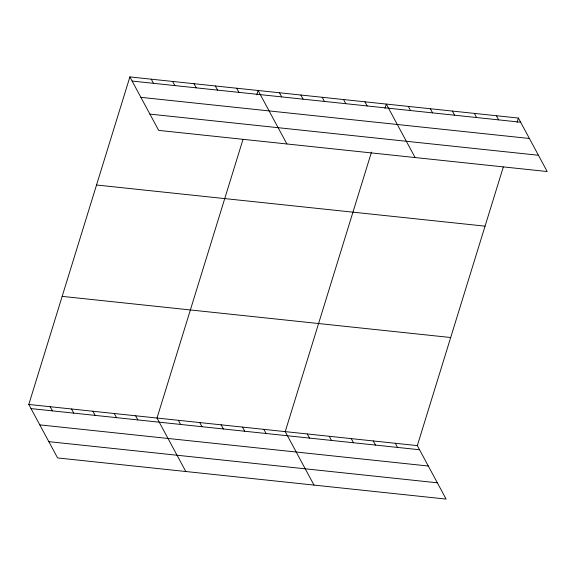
<?xml version="1.0" encoding="UTF-8"?>
<svg xmlns="http://www.w3.org/2000/svg" width="576" height="576" viewBox="0 0 576 576"><rect width="100%" height="100%" fill="white"/><g stroke="black" fill="none" stroke-linecap="round" stroke-linejoin="round"><path stroke-width="0.86" d="M503.323 166.968L417.326 445.615L446.112 499.082L57.593 457.934L28.8 404.46L129.888 76.918L518.407 118.066L547.2 171.54L158.674 130.385L129.888 76.918M243.007 139.399L157.01 418.039L185.803 471.514M256.774 94.788L258.098 90.497L286.891 143.964M371.484 152.114L285.228 431.618L314.014 485.093M384.991 108.367L386.309 104.076L415.102 157.543M517.09 122.357L518.407 118.066M132.113 81.058L520.639 122.206M140.882 97.337L529.402 138.485M149.911 114.113L538.438 155.261M96.53 185.011L485.05 226.159M62.158 296.374L450.684 337.522M28.8 404.46L417.326 445.615M31.032 408.6L419.551 449.755M39.794 424.879L428.321 466.027M48.823 441.655L437.35 482.803M496.397 115.74L498.622 119.88M474.379 113.407L476.604 117.547M452.362 111.074L454.594 115.214M430.344 108.742L432.576 112.882M408.326 106.409L410.558 110.549M364.946 101.815L367.171 105.955M343.577 99.554L345.802 103.694M322.207 97.286L324.432 101.426M300.838 95.026L303.062 99.166M279.468 92.765L281.7 96.905M236.729 88.236L238.961 92.376M215.359 85.975L217.591 90.115M395.309 443.282L397.541 447.422M193.99 83.707L196.222 87.847M373.291 440.95L375.523 445.09M172.62 81.446L174.852 85.586M351.274 438.617L353.506 442.757M151.258 79.186L153.482 83.326M329.256 436.284L331.488 440.424M307.246 433.951L309.47 438.091M263.858 429.358L266.09 433.498M242.489 427.097L244.721 431.237M221.119 424.829L223.351 428.969M199.75 422.568L201.982 426.708M178.38 420.307L180.612 424.447M135.648 415.778L137.873 419.918M114.278 413.518L116.503 417.658M92.909 411.25L95.134 415.39M71.539 408.989L73.764 413.129M50.17 406.728L52.394 410.868"/></g></svg>
